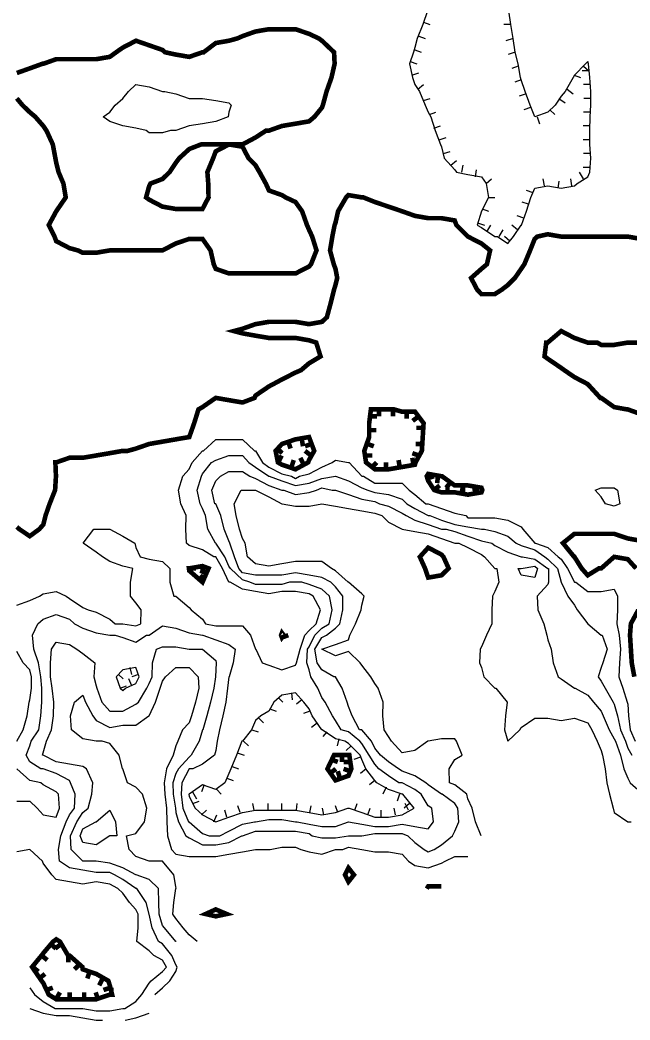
# Model space of a CAD drawing. Extents: x 628896 to 629898, y 4519176 to 4520140.
# Drawn here: x 629413.9 to 629546.3, y 4519176 to 4519393 of the extents above; entities that cross this region are included whole.
import ezdxf

# ---------------------------------------------------------------- set-up
doc = ezdxf.new("R2010")
doc.units = 0

msp = doc.modelspace()

# ---------------------------------------------------------------- linework, layer by layer
at = {"layer": 'GSLAYER', "linetype": 'CONTINUOUS', "flags": 128}
for points in [[(629502.375, 4519395), (629501.3125, 4519392), (629500.125, 4519389), (629499.625, 4519387), (629499.3125, 4519386), (629498.4375, 4519383.5), (629499.0625, 4519380.5), (629499.625, 4519379), (629500.625, 4519377.5), (629501.875, 4519374.5), (629502.5, 4519373), (629503.0625, 4519372), (629504, 4519369), (629505.1875, 4519366), (629505.375, 4519365.5), (629506, 4519363), (629508.25, 4519360.5), (629508.625, 4519360), (629511.125, 4519359.5), (629514.0625, 4519359), (629515.0625, 4519357.5), (629515.5625, 4519354.5), (629514.0625, 4519351.5), (629513.125, 4519348.5), (629514.0625, 4519348), (629516.9375, 4519346), (629517.5625, 4519346), (629519.8125, 4519344.5), (629521, 4519346)], [(629521, 4519346), (629522.6875, 4519348.5), (629522.75, 4519348.5), (629523.875, 4519351.5), (629524.8125, 4519354.5), (629525.625, 4519356.5), (629528.4375, 4519357), (629531.375, 4519356.5), (629534.25, 4519357), (629534.875, 4519357.5), (629537.125, 4519359), (629537.625, 4519360), (629537.8125, 4519363), (629537.625, 4519366), (629537.625, 4519369), (629537.6875, 4519372), (629537.8125, 4519374.5), (629537.8125, 4519377.5), (629537.625, 4519380.5), (629537.3125, 4519383.5), (629537.125, 4519384), (629536.625, 4519383.5), (629534.25, 4519381), (629534, 4519380.5), (629532.25, 4519377.5), (629531.375, 4519376.5), (629530.0625, 4519374.5), (629528.4375, 4519373), (629525.625, 4519372), (629524.625, 4519374.5), (629523.5625, 4519377.5), (629522.6875, 4519380), (629522.5625, 4519380.5), (629522, 4519383.5), (629521.375, 4519386), (629520.9375, 4519389), (629520.4375, 4519392), (629520, 4519395)], [(629501.5, 4519392.5), (629502.875, 4519392)], [(629520.4375, 4519392), (629518.9375, 4519392)], [(629500.4375, 4519389.5), (629501.8125, 4519389)], [(629520.9375, 4519389), (629519.375, 4519388.5)], [(629499.5625, 4519386.5), (629500.9375, 4519386)], [(629521.375, 4519386), (629519.875, 4519385.5)], [(629498.5625, 4519384), (629500, 4519383.5)], [(629498.9375, 4519381), (629500.4375, 4519381.5)], [(629522.0625, 4519383), (629520.625, 4519382.5)], [(629534.1875, 4519381), (629535.5625, 4519380.5)], [(629537.4375, 4519382), (629535.9375, 4519382)], [(629536.25, 4519383), (629537.375, 4519382)], [(629441.25, 4519369), (629439.0625, 4519369.5), (629436.1875, 4519370), (629433.375, 4519371), (629431.9375, 4519372), (629433.375, 4519373), (629434.5625, 4519374.5), (629436.1875, 4519376), (629437.4375, 4519377.5), (629439.0625, 4519379), (629441.9375, 4519378.5), (629444.8125, 4519377.5), (629445.3125, 4519377.5), (629447.6875, 4519377), (629450.625, 4519376), (629453.5, 4519376), (629456.375, 4519375.5), (629459.25, 4519375), (629459.75, 4519374.5), (629459.25, 4519373), (629459.0625, 4519372), (629456.375, 4519371), (629453.5, 4519370.5), (629450.625, 4519370), (629447.6875, 4519369), (629446.5625, 4519369), (629444.8125, 4519368.5), (629441.9375, 4519368.5), (629441.25, 4519369)], [(629500.25, 4519378), (629501.5, 4519379)], [(629522.6875, 4519380), (629521.3125, 4519379.5)], [(629537.6875, 4519379), (629536.25, 4519379)], [(629523.75, 4519377), (629522.25, 4519376.5)], [(629532.6875, 4519378), (629534, 4519377)], [(629501.5, 4519375.5), (629502.9375, 4519376)], [(629530.875, 4519376), (629532.25, 4519375)], [(629537.8125, 4519376), (629536.3125, 4519376)], [(629502.75, 4519372.5), (629504.125, 4519373)], [(629524.6875, 4519374), (629523.25, 4519373.5)], [(629528.9375, 4519373.5), (629530, 4519372.5)], [(629537.6875, 4519373), (629536.25, 4519373)], [(629526.1875, 4519372), (629526.6875, 4519370.5)], [(629503.75, 4519369.5), (629505.1875, 4519370)], [(629537.625, 4519370), (629536.125, 4519370)], [(629504.875, 4519367), (629506.375, 4519367.5)], [(629537.625, 4519367), (629536.125, 4519367)], [(629505.8125, 4519364), (629507.25, 4519364.5)], [(629537.8125, 4519364), (629536.25, 4519364)], [(629507.4375, 4519361.5), (629508.625, 4519362.5)], [(629509.8125, 4519360), (629510.0625, 4519361.5)], [(629512.75, 4519359), (629513, 4519360.5)], [(629536.25, 4519358.5), (629535.375, 4519360)], [(629537.625, 4519361), (629536.125, 4519361)], [(629515.0625, 4519357.5), (629516.25, 4519358.5)], [(629527.75, 4519357), (629527.4375, 4519358.5)], [(629530.6875, 4519356.5), (629530.9375, 4519358)], [(629533.6875, 4519357), (629533.4375, 4519358.5)], [(629525.3125, 4519355.5), (629523.8125, 4519356)], [(629515.5625, 4519354.5), (629517, 4519354.5)], [(629524.25, 4519353), (629522.875, 4519353.5)], [(629514.1875, 4519352), (629515.5625, 4519351.5)], [(629523.25, 4519350), (629521.8125, 4519350.5)], [(629513.1875, 4519349), (629514.6875, 4519348.5)], [(629515.25, 4519347), (629516.125, 4519348.5)], [(629521.875, 4519347.5), (629520.625, 4519348.5)], [(629517.875, 4519346), (629518.75, 4519347.5)], [(629520.25, 4519345), (629519.0625, 4519346)], [(629413.1875, 4519266), (629416, 4519267), (629418.125, 4519268), (629418.9375, 4519268.5), (629421.75, 4519269), (629423.9375, 4519268), (629424.625, 4519267.5), (629427.5, 4519265.5), (629428.6875, 4519265), (629430.4375, 4519264.5), (629433.375, 4519263), (629434.5625, 4519262), (629436.1875, 4519262), (629439.0625, 4519261.5), (629440.125, 4519262), (629440.1875, 4519265), (629439.0625, 4519266.5), (629437.875, 4519268), (629437.875, 4519271), (629438.375, 4519274), (629436.1875, 4519274.5), (629433.375, 4519275.5), (629431.8125, 4519276.5), (629430.4375, 4519277.5), (629427.625, 4519279.5), (629429.9375, 4519282.5), (629430.4375, 4519282.5), (629432.1875, 4519282.5), (629433.375, 4519282.5), (629436.1875, 4519281), (629438.8125, 4519279.5), (629439.0625, 4519278.5), (629440, 4519276.5), (629441.9375, 4519276), (629444.8125, 4519275.5), (629446.375, 4519274), (629446.4375, 4519271), (629447.3125, 4519268), (629447.6875, 4519268), (629450.625, 4519265.5), (629451.0625, 4519265), (629453.5, 4519263), (629454.1875, 4519262), (629456.375, 4519261.5), (629459.25, 4519261.5), (629462.1875, 4519261.5), (629463.9375, 4519259.5), (629465, 4519256.5), (629465.0625, 4519256.5), (629466.4375, 4519253.5), (629467.9375, 4519253), (629470.75, 4519252), (629473.6875, 4519253), (629473.9375, 4519253.5), (629474.6875, 4519256.5), (629475.75, 4519259.5), (629476.625, 4519260.5), (629478.1875, 4519262), (629479.125, 4519265), (629477.5625, 4519268), (629476.625, 4519268.5), (629473.6875, 4519269), (629470.75, 4519269), (629467.9375, 4519268.5), (629465, 4519269), (629462.1875, 4519269.5), (629459.5, 4519271), (629459.25, 4519271), (629457.875, 4519274), (629456.375, 4519276.5), (629455.9375, 4519276.5), (629453.5, 4519278), (629450.625, 4519279), (629450.0625, 4519279.5), (629449.875, 4519282.5), (629449.9375, 4519285.5), (629448.8125, 4519288), (629448.3125, 4519291), (629449.25, 4519294), (629450.625, 4519295.5), (629451.25, 4519297), (629453.5, 4519299.5), (629453.75, 4519299.5), (629456.375, 4519302), (629459.25, 4519302), (629462.1875, 4519302), (629464.8125, 4519299.5), (629465, 4519299.5), (629466.5625, 4519297), (629467.9375, 4519296), (629470.75, 4519294.5), (629472.8125, 4519294), (629473.6875, 4519293.5), (629474.5625, 4519294), (629476.625, 4519294.5), (629479.4375, 4519296), (629481.6875, 4519297), (629482.375, 4519297.5), (629485.1875, 4519297), (629485.3125, 4519297), (629488.125, 4519294), (629488.4375, 4519294), (629490.9375, 4519292.5), (629493.875, 4519292.5), (629496.8125, 4519292.5), (629498.375, 4519291), (629499.625, 4519290), (629502, 4519288), (629502.5, 4519288), (629505.375, 4519287), (629508.25, 4519286), (629510.6875, 4519285.5), (629511.125, 4519285), (629514.0625, 4519285), (629516.9375, 4519285), (629519.8125, 4519284.5), (629522.6875, 4519283), (629523.0625, 4519282.5), (629525.625, 4519279.5), (629525.8125, 4519279.5), (629528.4375, 4519278.5), (629530.6875, 4519276.5), (629531.375, 4519276), (629532.75, 4519274), (629534.25, 4519271), (629534.5625, 4519271), (629537.125, 4519269), (629540.0625, 4519269), (629542.875, 4519269.5), (629543.5625, 4519268), (629543.5625, 4519265), (629543.4375, 4519262), (629543.9375, 4519259.5), (629544.25, 4519256.5), (629544.0625, 4519253.5), (629543.875, 4519250.5), (629544.75, 4519248), (629545.6875, 4519245), (629545.8125, 4519244.5), (629546, 4519242), (629546.3125, 4519239), (629547.4375, 4519236.5)], [(629443.125, 4519181.5), (629444.8125, 4519183), (629446.4375, 4519184.5), (629447.6875, 4519186.5), (629448, 4519187.5), (629447.6875, 4519188), (629446.875, 4519190), (629444.8125, 4519192.5), (629443.9375, 4519193), (629442.5625, 4519196), (629441.9375, 4519199), (629441.25, 4519201.5), (629439.25, 4519204.5), (629439.0625, 4519204.5), (629436.1875, 4519206.5), (629434.375, 4519207.5), (629433.375, 4519208), (629430.4375, 4519208), (629427.5, 4519208.5), (629424.625, 4519209), (629422.4375, 4519210.5), (629422.25, 4519213), (629422.75, 4519216), (629423.9375, 4519219), (629424.625, 4519220.5), (629425.6875, 4519222), (629425.875, 4519225), (629424.8125, 4519227.5), (629424.625, 4519228), (629421.75, 4519229.5), (629418.9375, 4519230.5), (629418.375, 4519230.5), (629416, 4519232), (629415.1875, 4519233.5), (629416, 4519235.5), (629416.3125, 4519236.5), (629417.9375, 4519239), (629418.4375, 4519242), (629418.625, 4519245), (629418.625, 4519248), (629418.4375, 4519250.5), (629417.875, 4519253.5), (629416.875, 4519256.5), (629416.5625, 4519259.5), (629417.75, 4519262), (629418.9375, 4519263), (629421.75, 4519264), (629424.625, 4519263), (629425.6875, 4519262), (629427.5, 4519261), (629430.4375, 4519260), (629433.375, 4519259.5), (629434.5625, 4519259.5), (629436.1875, 4519259), (629439.0625, 4519258), (629441.3125, 4519259.5), (629441.9375, 4519259.5), (629444.8125, 4519261.5), (629447.6875, 4519261), (629450.625, 4519260), (629453.5, 4519259.5), (629453.5625, 4519259.5), (629456.375, 4519258.5), (629459.25, 4519257.5), (629460.625, 4519256.5), (629460.1875, 4519253.5), (629459.3125, 4519250.5), (629459.25, 4519250.5), (629458.9375, 4519248), (629458.5625, 4519245), (629457.9375, 4519242), (629457.1875, 4519239), (629456.6875, 4519236.5), (629456.375, 4519234.5), (629456.125, 4519233.5), (629453.5, 4519231.5), (629451.4375, 4519230.5), (629450.625, 4519230.5), (629449, 4519227.5), (629448.875, 4519225), (629449.25, 4519222), (629450.4375, 4519219), (629450.625, 4519219), (629453.5, 4519216.5), (629454.9375, 4519216), (629456.375, 4519216), (629457.25, 4519216), (629459.25, 4519217), (629462.1875, 4519218.5), (629464.8125, 4519219), (629465, 4519219), (629467.9375, 4519219.5), (629470.75, 4519219.5), (629473.6875, 4519219), (629474.0625, 4519219), (629476.625, 4519218.5), (629479.4375, 4519218), (629482.375, 4519218), (629485.1875, 4519219), (629488.125, 4519218.5), (629490.9375, 4519218), (629493.875, 4519218), (629496.8125, 4519218.5), (629499.625, 4519218), (629502.5, 4519217.5), (629503.625, 4519219), (629503.3125, 4519222), (629502.5, 4519222.5), (629500.9375, 4519225), (629499.625, 4519226), (629496.8125, 4519227.5), (629496.125, 4519227.5), (629493.875, 4519229), (629491.8125, 4519230.5), (629490.9375, 4519231.5), (629489.6875, 4519233.5), (629488.125, 4519236), (629487.625, 4519236.5), (629485.1875, 4519238.5), (629483.625, 4519239), (629482.375, 4519241), (629481.75, 4519242), (629480.125, 4519245), (629479.4375, 4519246), (629478.5625, 4519248), (629477, 4519250.5), (629476.625, 4519252), (629476.1875, 4519253.5), (629476.3125, 4519256.5), (629476.625, 4519257), (629477.875, 4519259.5), (629479.4375, 4519261), (629481, 4519262), (629481.6875, 4519265), (629481.0625, 4519268), (629479.4375, 4519269.5), (629476.625, 4519270.5), (629475.0625, 4519271), (629473.6875, 4519271), (629472.375, 4519271), (629470.75, 4519270.5), (629467.9375, 4519270.5), (629465, 4519270.5), (629463.8125, 4519271), (629462.1875, 4519271.5), (629459.5625, 4519274), (629459.25, 4519274.5), (629458.375, 4519276.5), (629456.375, 4519279.5), (629456.3125, 4519279.5), (629454.625, 4519282.5), (629454.125, 4519285.5), (629453.5, 4519287), (629453, 4519288), (629452.3125, 4519291), (629453.25, 4519294), (629453.5, 4519294.5), (629455.4375, 4519297), (629456.375, 4519297.5), (629459.25, 4519298.5), (629462.1875, 4519298.5), (629463.5625, 4519297), (629465, 4519296), (629467.9375, 4519294), (629468, 4519294), (629470.75, 4519293), (629473.6875, 4519292), (629476.625, 4519292.5), (629479.4375, 4519293.5), (629482.375, 4519294), (629485.1875, 4519293), (629488.125, 4519291.5), (629489.375, 4519291), (629490.9375, 4519290.5), (629493.875, 4519290), (629496.8125, 4519289), (629497.875, 4519288), (629499.625, 4519287), (629502.5, 4519285.5), (629502.875, 4519285.5), (629505.375, 4519284.5), (629508.25, 4519283.5), (629511.125, 4519283), (629514.0625, 4519282.5), (629514.6875, 4519282.5), (629516.9375, 4519282), (629519.8125, 4519281), (629521.625, 4519279.5), (629522.6875, 4519279), (629525.625, 4519278), (629527.8125, 4519276.5), (629528.4375, 4519276), (629530.5625, 4519274), (629531.375, 4519271), (629531.375, 4519271), (629532.8125, 4519268), (629534.25, 4519266), (629534.875, 4519265), (629537.125, 4519262), (629537.125, 4519262), (629540.0625, 4519259.5), (629540.25, 4519259.5), (629541.375, 4519256.5), (629540.4375, 4519253.5), (629540.0625, 4519252.5), (629539.375, 4519250.5), (629540.0625, 4519249.5), (629540.9375, 4519248), (629542.6875, 4519245), (629542.875, 4519244.5), (629543.5625, 4519242), (629544.25, 4519239), (629545.3125, 4519236.5), (629545.8125, 4519235), (629546.6875, 4519233.5)], [(629447.75, 4519193), (629447.6875, 4519193), (629445.25, 4519196), (629444.8125, 4519196.5), (629444.125, 4519199), (629444, 4519201.5), (629443.9375, 4519204.5), (629441.9375, 4519206.5), (629439.125, 4519207.5), (629439.0625, 4519207.5), (629436.1875, 4519209), (629433.375, 4519210), (629430.4375, 4519210.5), (629430.25, 4519210.5), (629427.5, 4519210.5), (629425, 4519213), (629424.8125, 4519216), (629426.25, 4519219), (629427.5, 4519221), (629428.6875, 4519222), (629429.5, 4519225), (629429.6875, 4519227.5), (629428.3125, 4519230.5), (629427.5, 4519231), (629424.625, 4519231.5), (629421.75, 4519232), (629418.9375, 4519233.5), (629418.75, 4519233.5), (629418.9375, 4519234), (629419.625, 4519236.5), (629420.75, 4519239), (629421.1875, 4519242), (629421.25, 4519245), (629420.875, 4519248), (629420.5, 4519250.5), (629420.5, 4519253.5), (629420.6875, 4519256.5), (629421.75, 4519258), (629424.625, 4519257.5), (629426.25, 4519256.5), (629427.5, 4519255.5), (629430.125, 4519253.5), (629429.875, 4519250.5), (629430.4375, 4519248.5), (629430.5625, 4519248), (629431.625, 4519245), (629433.375, 4519243), (629436.1875, 4519243), (629439.0625, 4519244.5), (629439.625, 4519245), (629441.4375, 4519248), (629441.9375, 4519249), (629442.5625, 4519250.5), (629442.625, 4519253.5), (629443.5, 4519256.5), (629444.8125, 4519257), (629447.6875, 4519257), (629450.625, 4519256.5), (629452.625, 4519256.5), (629453.5, 4519256.5), (629456.375, 4519254), (629456.4375, 4519253.5), (629456.375, 4519252), (629456.3125, 4519250.5), (629455.9375, 4519248), (629455.25, 4519245), (629454.4375, 4519242), (629453.5625, 4519239), (629453.5, 4519239), (629452.8125, 4519236.5), (629451.0625, 4519233.5), (629450.625, 4519233), (629448.3125, 4519230.5), (629447.6875, 4519229.5), (629447.0625, 4519227.5), (629447.125, 4519225), (629447.625, 4519222), (629447.6875, 4519221), (629448.3125, 4519219), (629449.875, 4519216), (629450.625, 4519215.5), (629453.5, 4519214), (629456.375, 4519214), (629459.25, 4519214.5), (629462.0625, 4519216), (629462.1875, 4519216), (629465, 4519217), (629467.9375, 4519217), (629470.75, 4519217), (629473.6875, 4519217), (629476.625, 4519216.5), (629477.3125, 4519216), (629479.4375, 4519215.5), (629482.375, 4519215.5), (629485.1875, 4519216), (629487.75, 4519216), (629488.125, 4519216), (629490.9375, 4519216.5), (629493.875, 4519216.5), (629496.8125, 4519216.5), (629498.0625, 4519216), (629499.625, 4519214.5), (629501.625, 4519213), (629502.5, 4519212.5), (629503.8125, 4519213), (629505.375, 4519214), (629507.75, 4519216), (629508.25, 4519217), (629509.125, 4519219), (629508.9375, 4519222), (629508.25, 4519223), (629505.5, 4519225), (629505.375, 4519225), (629502.5, 4519227), (629502, 4519227.5), (629499.625, 4519229), (629496.8125, 4519230), (629496.0625, 4519230.5), (629493.875, 4519232), (629492.125, 4519233.5), (629490.9375, 4519235), (629490.1875, 4519236.5), (629488.125, 4519239), (629487.5625, 4519239), (629486, 4519242), (629485.1875, 4519244), (629484.9375, 4519245), (629483.8125, 4519248), (629482.375, 4519250.5), (629482, 4519250.5), (629479.4375, 4519252), (629478.375, 4519253.5), (629477.875, 4519256.5), (629479.4375, 4519259), (629480.4375, 4519259.5), (629482.375, 4519261), (629483.3125, 4519262), (629484, 4519265), (629483.9375, 4519268), (629482.375, 4519270), (629481.375, 4519271), (629479.4375, 4519272), (629476.625, 4519272.5), (629473.6875, 4519273), (629470.75, 4519272.5), (629467.9375, 4519272.5), (629465, 4519272.5), (629462.1875, 4519273), (629461.375, 4519274), (629460.4375, 4519276.5), (629459.4375, 4519279.5), (629459.25, 4519280), (629458.1875, 4519282.5), (629457.5, 4519285.5), (629456.375, 4519288), (629456.1875, 4519288), (629455.5625, 4519291), (629456.375, 4519293), (629457.375, 4519294), (629459.25, 4519295), (629462.1875, 4519295), (629463.8125, 4519294), (629465, 4519293.5), (629467.9375, 4519292), (629470.75, 4519291), (629471.125, 4519291), (629473.6875, 4519290), (629476.625, 4519290.5), (629478.25, 4519291), (629479.4375, 4519291.5), (629481.6875, 4519291), (629482.375, 4519291), (629485.1875, 4519290), (629488.125, 4519289), (629490.9375, 4519288.5), (629491.9375, 4519288), (629493.875, 4519287.5), (629496.8125, 4519286), (629497.6875, 4519285.5), (629499.625, 4519284.5), (629502.5, 4519283.5), (629505.375, 4519282.5), (629506.375, 4519282.5), (629508.25, 4519282), (629511.125, 4519281), (629514.0625, 4519280), (629516.3125, 4519279.5), (629516.9375, 4519279), (629519.8125, 4519277.5), (629522.6875, 4519276.5), (629522.9375, 4519276.5), (629525.625, 4519276), (629528.4375, 4519274), (629528.625, 4519274), (629528.625, 4519271), (629528.4375, 4519270.5), (629526.1875, 4519268), (629526.3125, 4519265), (629527.625, 4519262), (629528.25, 4519259.5), (629528.4375, 4519258.5), (629529.1875, 4519256.5), (629529.625, 4519253.5), (629530.6875, 4519250.5), (629531.375, 4519250), (629534.25, 4519248), (629534.375, 4519248), (629537.125, 4519246.5), (629538.375, 4519245), (629540.0625, 4519243), (629540.5, 4519242), (629541.8125, 4519239), (629542.875, 4519237), (629543.1875, 4519236.5), (629544.25, 4519233.5), (629545, 4519230.5), (629545.8125, 4519228.5), (629546.3125, 4519227.5), (629548.625, 4519225.5)], [(629514, 4519216), (629512.75, 4519219), (629512.0625, 4519222), (629511.125, 4519224), (629510.875, 4519225), (629508.25, 4519227), (629507.125, 4519227.5), (629507.0625, 4519230.5), (629508.25, 4519232.5), (629509.875, 4519233.5), (629508.625, 4519236.5), (629508.25, 4519237), (629505.375, 4519237), (629502.5, 4519236.5), (629502.4375, 4519236.5), (629499.625, 4519234.5), (629496.8125, 4519234), (629494.5625, 4519236.5), (629493.875, 4519237.5), (629492.9375, 4519239), (629492.625, 4519242), (629492.6875, 4519245), (629491.625, 4519248), (629490.9375, 4519249), (629490.0625, 4519250.5), (629488.125, 4519253), (629487.75, 4519253.5), (629485.1875, 4519256), (629482.375, 4519255), (629479.4375, 4519256.5), (629482.375, 4519257.5), (629485.1875, 4519258.5), (629485.5, 4519259.5), (629486.75, 4519262), (629487.9375, 4519265), (629488.125, 4519266), (629488.625, 4519268), (629488.125, 4519268.5), (629485.1875, 4519271), (629485.125, 4519271), (629482.375, 4519273.5), (629481.5, 4519274), (629479.4375, 4519275.5), (629476.625, 4519275.5), (629473.6875, 4519275.5), (629470.75, 4519275), (629467.9375, 4519274.5), (629465, 4519275), (629463.25, 4519276.5), (629462.75, 4519279.5), (629462.1875, 4519280.5), (629461.5, 4519282.5), (629460.8125, 4519285.5), (629460.375, 4519288), (629461.875, 4519291), (629462.1875, 4519291), (629463.0625, 4519291), (629465, 4519291), (629467.9375, 4519289.5), (629470.75, 4519288), (629470.8125, 4519288), (629473.6875, 4519287.5), (629476.625, 4519287.5), (629479.4375, 4519288), (629482.375, 4519287.5), (629485.1875, 4519287), (629488.125, 4519286.5), (629490.9375, 4519286), (629492.4375, 4519285.5), (629493.875, 4519284), (629496.8125, 4519282.5), (629496.875, 4519282.5), (629499.625, 4519282), (629502.5, 4519281.5), (629505.375, 4519280.5), (629508.25, 4519279.5), (629509.125, 4519279.5), (629511.125, 4519278.5), (629514.0625, 4519277), (629514.6875, 4519276.5), (629516.9375, 4519274), (629517.375, 4519274), (629517.8125, 4519271), (629516.9375, 4519269), (629516.4375, 4519268), (629516.3125, 4519265), (629516.3125, 4519262), (629515.125, 4519259.5), (629514.0625, 4519257), (629513.8125, 4519256.5), (629513.625, 4519253.5), (629514.0625, 4519252.5), (629514.5625, 4519250.5), (629516.9375, 4519248), (629517.1875, 4519248), (629519.625, 4519245), (629519.25, 4519242), (629519.0625, 4519239), (629519.8125, 4519236.5), (629522.375, 4519239), (629522.6875, 4519239.5), (629525.625, 4519241.5), (629528.4375, 4519241.5), (629531.375, 4519241), (629534.25, 4519241.5), (629537.125, 4519240.5), (629538, 4519239), (629539.1875, 4519236.5), (629540.0625, 4519234.5), (629540.3125, 4519233.5), (629540.9375, 4519230.5), (629541.3125, 4519227.5), (629541.875, 4519225), (629542.6875, 4519222), (629542.875, 4519221), (629545.8125, 4519219), (629546.5625, 4519219)], [(629541, 4519288), (629540.0625, 4519289.5), (629538.75, 4519291), (629540.0625, 4519291.5), (629542.875, 4519291.5), (629543.5625, 4519291), (629544.125, 4519288), (629542.875, 4519287.5), (629541, 4519288)], [(629522.0625, 4519274), (629522.6875, 4519274), (629525.625, 4519274.5), (629526.25, 4519274), (629525.625, 4519272), (629522.6875, 4519272.5), (629522.0625, 4519274)], [(629413.1875, 4519236.5), (629414.5625, 4519239), (629415.4375, 4519242), (629415.875, 4519245), (629416, 4519245.5), (629416.375, 4519248), (629416.375, 4519250.5), (629416, 4519252), (629414.5625, 4519253.5), (629413.1875, 4519256)], [(629452.375, 4519193), (629450.625, 4519194.5), (629449.3125, 4519196), (629447.6875, 4519198), (629447.0625, 4519199), (629447.25, 4519201.5), (629447.6875, 4519204.5), (629447.75, 4519204.5), (629447.6875, 4519205), (629447.25, 4519207.5), (629444.8125, 4519210.5), (629444, 4519210.5), (629441.9375, 4519210.5), (629439.0625, 4519211.5), (629437.5625, 4519213), (629437, 4519216), (629439.0625, 4519216.5), (629440.875, 4519219), (629441.4375, 4519222), (629440.5, 4519225), (629439.0625, 4519226.5), (629437.1875, 4519227.5), (629436.1875, 4519230.5), (629436.125, 4519230.5), (629435.4375, 4519233.5), (629433.375, 4519236), (629431.75, 4519236.5), (629430.4375, 4519236.5), (629427.5, 4519237), (629425.0625, 4519239), (629424.875, 4519242), (629425.6875, 4519245), (629427.5, 4519246.5), (629428.125, 4519245), (629429.6875, 4519242), (629430.4375, 4519241), (629433.375, 4519239.5), (629436.1875, 4519240), (629439.0625, 4519240), (629441.875, 4519242), (629441.9375, 4519242), (629443.3125, 4519245), (629444.3125, 4519248), (629444.8125, 4519249.5), (629445.5, 4519250.5), (629447.6875, 4519252.5), (629450.625, 4519252.5), (629452.5625, 4519250.5), (629452.6875, 4519248), (629452, 4519245), (629451.125, 4519242), (629450.625, 4519240.5), (629449.1875, 4519239), (629448.125, 4519236.5), (629447.6875, 4519235.5), (629447.125, 4519233.5), (629445.6875, 4519230.5), (629445.1875, 4519227.5), (629445.3125, 4519225), (629445.6875, 4519222), (629445.75, 4519219), (629445.9375, 4519216), (629446.75, 4519213), (629447.6875, 4519212), (629450.625, 4519211.5), (629453.5, 4519211.5), (629456.375, 4519211.5), (629459.25, 4519212), (629462.1875, 4519212.5), (629465, 4519213), (629467.9375, 4519213), (629468.1875, 4519213), (629470.75, 4519213.5), (629473.6875, 4519213.5), (629474.875, 4519213), (629476.625, 4519212.5), (629479.4375, 4519212), (629482.375, 4519213), (629484, 4519213), (629485.1875, 4519213.5), (629488.125, 4519213), (629488.125, 4519213), (629490.9375, 4519212.5), (629493.875, 4519212.5), (629496.8125, 4519212), (629498.1875, 4519210.5), (629499.625, 4519209.5), (629502.5, 4519209), (629505.375, 4519210), (629506.1875, 4519210.5), (629508.25, 4519211.5), (629511.125, 4519211.5)], [(629436.8125, 4519248), (629439.0625, 4519249), (629439.75, 4519250.5), (629439.0625, 4519252.5), (629436.1875, 4519252), (629434.75, 4519250.5), (629435.625, 4519248), (629436.1875, 4519247.5), (629436.8125, 4519248)], [(629435.25, 4519251), (629436.3125, 4519250)], [(629437.75, 4519252.5), (629438.0625, 4519251)], [(629439.625, 4519251), (629438.1875, 4519250.5)], [(629438.125, 4519248.5), (629437.5, 4519250)], [(629435.625, 4519248), (629437, 4519248.5)], [(629485.0625, 4519222), (629485.1875, 4519222), (629485.3125, 4519222), (629488.125, 4519221), (629490.9375, 4519220), (629493.875, 4519220), (629496.8125, 4519220.5), (629499.4375, 4519222), (629497, 4519225), (629496.8125, 4519225), (629493.875, 4519226), (629491.375, 4519227.5), (629490.9375, 4519228), (629488.9375, 4519230.5), (629488.125, 4519232.5), (629487.75, 4519233.5), (629485.1875, 4519236), (629484.4375, 4519236.5), (629482.375, 4519237), (629479.5, 4519239), (629479.4375, 4519239), (629477.3125, 4519242), (629476.625, 4519243.5), (629475.5, 4519245), (629473.6875, 4519247), (629470.75, 4519246.5), (629469, 4519245), (629467.9375, 4519243), (629466.1875, 4519242), (629465, 4519241), (629464.125, 4519239), (629462.1875, 4519236.5), (629462.0625, 4519236.5), (629460.875, 4519233.5), (629459.625, 4519230.5), (629459.25, 4519229.5), (629458.375, 4519227.5), (629456.375, 4519226), (629453.5, 4519227), (629450.625, 4519225), (629450.5625, 4519225), (629450.625, 4519224.5), (629451.9375, 4519222), (629453.5, 4519220.5), (629456.375, 4519219), (629459.25, 4519220), (629462.1875, 4519221), (629465, 4519221.5), (629467.9375, 4519221.5), (629470.75, 4519221.5), (629473.6875, 4519221.5), (629476.625, 4519221), (629479.4375, 4519220.5), (629482.375, 4519221), (629485.0625, 4519222)], [(629472.8125, 4519247), (629473, 4519245.5)], [(629469.9375, 4519246), (629470.9375, 4519245)], [(629475.0625, 4519245.5), (629473.9375, 4519244.5)], [(629468.125, 4519243.5), (629469.5, 4519243)], [(629476.8125, 4519243), (629475.4375, 4519242.5)], [(629465.75, 4519241.5), (629466.75, 4519240.5)], [(629478.4375, 4519240.5), (629477.1875, 4519239.5)], [(629464.1875, 4519239), (629465.5625, 4519238.5)], [(629480.5, 4519238.5), (629479.625, 4519237.5)], [(629462.375, 4519236.5), (629463.5, 4519235.5)], [(629483.125, 4519237), (629482.75, 4519235.5)], [(629485.75, 4519235.5), (629484.6875, 4519234.5)], [(629461.0625, 4519234), (629462.5625, 4519233.5)], [(629487.8125, 4519233), (629486.375, 4519232.5)], [(629413.1875, 4519223.5), (629416, 4519223.5), (629417.625, 4519222), (629418.9375, 4519220.5), (629421.75, 4519220), (629422.4375, 4519222), (629422.25, 4519225), (629421.75, 4519225.5), (629418.9375, 4519227), (629418.375, 4519227.5), (629416, 4519228), (629413.1875, 4519230.5)], [(629459.9375, 4519231), (629461.3125, 4519230.5)], [(629489, 4519230.5), (629487.8125, 4519229.5)], [(629453.875, 4519227), (629453.3125, 4519225.5)], [(629458.75, 4519228.5), (629460.125, 4519228)], [(629490.9375, 4519228), (629489.75, 4519227)], [(629451.3125, 4519225.5), (629452.1875, 4519224)], [(629456.625, 4519226), (629457.5625, 4519225)], [(629493.375, 4519226.5), (629492.625, 4519225)], [(629496.25, 4519225), (629495.75, 4519223.5)], [(629451.4375, 4519223), (629452.8125, 4519223.5)], [(629461.6875, 4519221), (629461.1875, 4519222.5)], [(629464.6875, 4519221.5), (629464.4375, 4519223)], [(629467.75, 4519221.5), (629467.75, 4519223)], [(629470.75, 4519221.5), (629470.75, 4519223)], [(629473.875, 4519221.5), (629474.0625, 4519223)], [(629476.8125, 4519221), (629477.0625, 4519222.5)], [(629482.875, 4519221), (629482.375, 4519222.5)], [(629486.5625, 4519221.5), (629487.0625, 4519223)], [(629498.4375, 4519223), (629497.3125, 4519222)], [(629498.1875, 4519221.5), (629497.5, 4519223)], [(629426.9375, 4519216), (629427.5, 4519217.5), (629430.375, 4519219), (629430.4375, 4519219), (629433.375, 4519221.5), (629434.625, 4519219), (629434.9375, 4519216), (629433.375, 4519216), (629430.4375, 4519214), (629427.5, 4519214.5), (629426.9375, 4519216)], [(629453.3125, 4519220.5), (629454.375, 4519221.5)], [(629455.9375, 4519219), (629456.625, 4519220.5)], [(629458.8125, 4519220), (629458.375, 4519221.5)], [(629479.8125, 4519220.5), (629479.5625, 4519222)], [(629489.375, 4519220.5), (629489.875, 4519222)], [(629492.3125, 4519220), (629492.3125, 4519221.5)], [(629495.375, 4519220.5), (629495.125, 4519222)], [(629436.625, 4519178.5), (629439.0625, 4519180), (629440.3125, 4519181.5), (629441.9375, 4519184), (629442.375, 4519184.5), (629444.8125, 4519186.5), (629445.6875, 4519187.5), (629444.8125, 4519189), (629442.9375, 4519190), (629441.9375, 4519191), (629439.25, 4519193), (629439.5, 4519196), (629439.5, 4519199), (629439.0625, 4519200), (629437.6875, 4519201.5), (629436.1875, 4519203.5), (629435.125, 4519204.5), (629433.375, 4519205.5), (629430.4375, 4519206), (629427.5, 4519205.5), (629424.625, 4519206), (629421.75, 4519206.5), (629420.8125, 4519207.5), (629418.9375, 4519210), (629418.75, 4519210.5), (629416, 4519213), (629413.1875, 4519212.5)], [(629416, 4519183), (629417.0625, 4519181.5), (629418.9375, 4519180), (629421.5, 4519178.5), (629421.75, 4519178.5), (629424.625, 4519178.5), (629427.5, 4519178.5), (629430.4375, 4519178), (629433.375, 4519178), (629436.1875, 4519178.5), (629436.625, 4519178.5)], [(629416, 4519178.5), (629418.9375, 4519177.5), (629421.75, 4519177), (629424.625, 4519177), (629427.5, 4519176.5), (629430.4375, 4519176), (629431.8125, 4519176)], [(629436.6875, 4519176), (629439.0625, 4519176.5), (629441.9375, 4519177.5)]]:
    msp.add_lwpolyline(points, dxfattribs=at)
at = {"layer": 'GSLAYER', "linetype": 'CONTINUOUS', "const_width": 1, "flags": 128}
for points in [[(629413.1875, 4519381.5), (629416, 4519382.5), (629418.75, 4519383.5), (629418.9375, 4519383.5), (629421.75, 4519384.5), (629424.625, 4519384.5), (629427.5, 4519384.5), (629430.4375, 4519384.5), (629433.375, 4519385), (629434.75, 4519386), (629436.1875, 4519387), (629439.0625, 4519388.5), (629441.9375, 4519387.5), (629444.8125, 4519386.5), (629445.375, 4519386), (629447.6875, 4519385.5), (629450.625, 4519385), (629453.5, 4519386), (629453.75, 4519386), (629456.375, 4519388), (629459.25, 4519388.5), (629461.0625, 4519389), (629462.1875, 4519389.5), (629465, 4519390.5), (629467.9375, 4519391), (629470.75, 4519391), (629473.6875, 4519391), (629476.625, 4519390), (629478.75, 4519389), (629479.4375, 4519388.5), (629482.0625, 4519386), (629482.1875, 4519383.5), (629481.5, 4519380.5), (629480.4375, 4519377.5), (629479.625, 4519374.5), (629479.4375, 4519374), (629477.8125, 4519372), (629476.625, 4519371), (629473.6875, 4519370.5), (629470.75, 4519370), (629467.9375, 4519369), (629467.3125, 4519369), (629465, 4519367.5), (629462.1875, 4519366), (629459.25, 4519366), (629456.375, 4519366), (629453.5, 4519366), (629453.1875, 4519366), (629450.625, 4519365), (629448.4375, 4519363), (629447.6875, 4519362), (629446.375, 4519360), (629444.8125, 4519358.5), (629442.1875, 4519357.5), (629441.9375, 4519357), (629441.25, 4519354.5), (629441.9375, 4519354), (629444.8125, 4519352.5), (629447.6875, 4519352), (629450.625, 4519352), (629453.5, 4519352), (629454.8125, 4519354.5), (629454.75, 4519357.5), (629454.5625, 4519360), (629455.8125, 4519363), (629456.375, 4519364.5), (629459.25, 4519366), (629462.1875, 4519365.5), (629463.5, 4519363), (629465, 4519361.5), (629465.875, 4519360), (629467.25, 4519357.5), (629467.9375, 4519356), (629470.75, 4519355), (629471.5625, 4519354.5), (629473.6875, 4519353.5), (629475.125, 4519351.5), (629476.1875, 4519348.5), (629476.625, 4519347.5), (629477.3125, 4519346), (629478.25, 4519343), (629477.0625, 4519340), (629476.625, 4519339.5), (629473.6875, 4519338), (629470.75, 4519338), (629467.9375, 4519338), (629465, 4519338), (629462.1875, 4519338), (629459.25, 4519338), (629456.375, 4519339), (629455.9375, 4519340), (629455.25, 4519343), (629453.5, 4519345.5), (629450.625, 4519345.5), (629447.6875, 4519344.5), (629444.8125, 4519343), (629441.9375, 4519343), (629439.0625, 4519343), (629436.1875, 4519343), (629434.0625, 4519343), (629433.375, 4519343), (629430.4375, 4519342.5), (629427.5, 4519342.5), (629426.4375, 4519343), (629424.625, 4519343.5), (629421.75, 4519345), (629421.375, 4519346), (629420.125, 4519348.5), (629421.75, 4519351.5), (629423.8125, 4519354.5), (629423.3125, 4519357.5), (629422.25, 4519360), (629421.75, 4519362), (629421.5625, 4519363), (629421, 4519366), (629419.625, 4519369), (629418.9375, 4519370), (629417.1875, 4519372), (629416, 4519373), (629414.4375, 4519374.5), (629413.1875, 4519376)], [(629413.1875, 4519283), (629413.75, 4519282.5), (629416, 4519281), (629418.0625, 4519282.5), (629418.9375, 4519283.5), (629419.4375, 4519285.5), (629420.3125, 4519288), (629421.5, 4519291), (629421.6875, 4519294), (629421.5625, 4519297), (629421.75, 4519297), (629424.625, 4519298), (629427.5, 4519298), (629430.4375, 4519298.5), (629433.375, 4519299), (629436.1875, 4519299.5), (629437.25, 4519299.5), (629439.0625, 4519300), (629441.9375, 4519301), (629444.8125, 4519301.5), (629447.6875, 4519302), (629450.625, 4519302.5), (629451.6875, 4519305.5), (629452.625, 4519308.5), (629453.5, 4519309), (629456.375, 4519311), (629459.25, 4519310.5), (629462.1875, 4519310), (629464.8125, 4519311), (629465, 4519311.5), (629467.9375, 4519313.5), (629468.875, 4519314), (629470.75, 4519315), (629473.6875, 4519316.5), (629474.875, 4519317), (629476.625, 4519318.5), (629479.125, 4519320), (629478.1875, 4519323), (629476.625, 4519323.5), (629473.6875, 4519324), (629470.75, 4519324), (629467.9375, 4519324), (629465, 4519324.5), (629462.1875, 4519325), (629460.3125, 4519325.5), (629462.1875, 4519326), (629465, 4519327), (629467.9375, 4519327.5), (629470.75, 4519327.5), (629473.6875, 4519327.5), (629476.625, 4519327), (629479.4375, 4519327.5), (629480.5, 4519328.5), (629481.3125, 4519331.5), (629482.0625, 4519334.5), (629482.375, 4519335.5), (629482.75, 4519337), (629482.375, 4519339), (629482, 4519340), (629481.1875, 4519343), (629481.6875, 4519346), (629482.1875, 4519348.5), (629482.375, 4519349), (629482.9375, 4519351.5), (629484.6875, 4519354.5), (629485.1875, 4519355), (629488.125, 4519354.5), (629488.4375, 4519354.5), (629490.9375, 4519353.5), (629493.875, 4519352.5), (629496.8125, 4519351.5), (629496.8125, 4519351.5), (629499.625, 4519350.5), (629502.5, 4519350), (629505.375, 4519350), (629508.25, 4519349.5), (629508.625, 4519348.5), (629511.125, 4519346), (629514.0625, 4519344.5), (629515.9375, 4519343), (629515.25, 4519340), (629514.0625, 4519339), (629511.8125, 4519337), (629513.125, 4519334.5), (629514.0625, 4519333.5), (629516.9375, 4519333.5), (629518.5, 4519334.5), (629519.8125, 4519335.5), (629521.3125, 4519337), (629522.6875, 4519339), (629523.375, 4519340), (629524.625, 4519343), (629525.625, 4519345.5), (629526.1875, 4519346), (629528.4375, 4519346.5), (629531.375, 4519346), (629534.25, 4519346), (629537.125, 4519346), (629540.0625, 4519346), (629542.875, 4519346), (629544.8125, 4519346), (629545.8125, 4519346), (629548.625, 4519345.5)], [(629548.625, 4519323), (629545.8125, 4519323), (629545.8125, 4519323), (629542.875, 4519322.5), (629540.0625, 4519322.5), (629539.1875, 4519323), (629537.125, 4519323), (629534.25, 4519324), (629531.375, 4519325.5), (629528.4375, 4519323), (629528.125, 4519323), (629527.75, 4519320), (629528.4375, 4519319.5), (629531.375, 4519317.5), (629532.0625, 4519317), (629534.25, 4519315.5), (629537.125, 4519314), (629537.125, 4519314), (629539.875, 4519311), (629540.0625, 4519311), (629542.875, 4519309), (629545.625, 4519308.5), (629545.8125, 4519308.5), (629548.625, 4519307.5)], [(629499.75, 4519297), (629501.125, 4519299.5), (629501.3125, 4519302.5), (629501.5, 4519305.5), (629499.625, 4519308), (629496.8125, 4519308), (629495.0625, 4519308.5), (629493.875, 4519308.5), (629490.9375, 4519308.5), (629490.0625, 4519308.5), (629489.6875, 4519305.5), (629489.6875, 4519302.5), (629488.625, 4519299.5), (629489, 4519297), (629490.9375, 4519295.5), (629493.875, 4519295.5), (629496.8125, 4519296), (629499.625, 4519296.5), (629499.75, 4519297)], [(629489.875, 4519307), (629491.375, 4519307)], [(629491.8125, 4519308.5), (629491.8125, 4519307)], [(629494.875, 4519308.5), (629494.875, 4519307)], [(629497.8125, 4519308), (629497.8125, 4519306.5)], [(629500.4375, 4519307), (629499.125, 4519306)], [(629501.375, 4519304.5), (629499.9375, 4519304.5)], [(629476.4375, 4519297), (629476.625, 4519297.5), (629477.75, 4519299.5), (629476.625, 4519302.5), (629473.6875, 4519302), (629470.75, 4519301), (629469.375, 4519299.5), (629469.875, 4519297), (629470.75, 4519296.5), (629473.6875, 4519295.5), (629476.4375, 4519297)], [(629489.6875, 4519304), (629491.25, 4519304)], [(629472.125, 4519301.5), (629472.625, 4519300)], [(629475.0625, 4519302), (629475.3125, 4519300.5)], [(629477.125, 4519301), (629475.75, 4519300.5)], [(629489.3125, 4519301), (629490.6875, 4519300.5)], [(629501.1875, 4519301), (629499.75, 4519301)], [(629469.6875, 4519300), (629470.8125, 4519299)], [(629469.9375, 4519297), (629470.6875, 4519298.5)], [(629475.5, 4519296.5), (629474.75, 4519298)], [(629477.0625, 4519298.5), (629475.75, 4519299.5)], [(629488.8125, 4519298.5), (629490.375, 4519298.5)], [(629500.4375, 4519298.5), (629499.0625, 4519299)], [(629499.3125, 4519296.5), (629499.0625, 4519298)], [(629472.8125, 4519296), (629473.3125, 4519297.5)], [(629490.375, 4519296), (629491.3125, 4519297)], [(629493.3125, 4519295.5), (629493.3125, 4519297)], [(629496.3125, 4519296), (629496.0625, 4519297.5)], [(629514.25, 4519291), (629514.0625, 4519291.5), (629511.125, 4519292), (629508.25, 4519292), (629505.5, 4519294), (629505.375, 4519294), (629502.5, 4519294.5), (629502.1875, 4519294), (629502.5, 4519293), (629503.8125, 4519291), (629505.375, 4519290.5), (629508.25, 4519290.5), (629511.125, 4519290), (629514.0625, 4519290.5), (629514.25, 4519291)], [(629502.25, 4519293.5), (629503.75, 4519294)], [(629504.625, 4519294), (629504.4375, 4519292.5)], [(629503.75, 4519291), (629505, 4519292)], [(629507.25, 4519292.5), (629506.375, 4519291.5)], [(629506.6875, 4519290.5), (629506.6875, 4519292)], [(629509.6875, 4519290), (629510, 4519291.5)], [(629510.0625, 4519292), (629510.0625, 4519290.5)], [(629512.6875, 4519290.5), (629512.4375, 4519292)], [(629513.125, 4519291.5), (629512.8125, 4519290)], [(629548.625, 4519280), (629545.8125, 4519280.5), (629542.875, 4519281.5), (629540.0625, 4519281.5), (629537.125, 4519281.5), (629534.25, 4519281.5), (629531.75, 4519279.5), (629534.1875, 4519276.5), (629534.25, 4519276.5), (629535.8125, 4519274), (629537.125, 4519272.5), (629539.5625, 4519274), (629540.0625, 4519274), (629542.875, 4519276.5), (629545.8125, 4519276), (629547.625, 4519274)], [(629501.8125, 4519274), (629500.6875, 4519276.5), (629502.5, 4519278.5), (629505.375, 4519277), (629505.8125, 4519276.5), (629506.9375, 4519274), (629505.375, 4519272.5), (629502.5, 4519272), (629501.8125, 4519274)], [(629454.8125, 4519274), (629453.5, 4519274.5), (629450.625, 4519274), (629450.5625, 4519274), (629450.625, 4519273.5), (629453.5, 4519271), (629454.8125, 4519274)], [(629453.375, 4519274.5), (629453.6875, 4519273)], [(629450.5625, 4519274), (629452.125, 4519274)], [(629452.6875, 4519271.5), (629453.6875, 4519272.5)], [(629454.375, 4519273), (629453, 4519273.5)], [(629548.125, 4519265), (629546.5, 4519262), (629546.3125, 4519259.5), (629546.5, 4519256.5), (629546.6875, 4519253.5), (629547.25, 4519250.5)], [(629471.125, 4519259.5), (629470.75, 4519260), (629470.5625, 4519259.5), (629470.75, 4519259), (629471.125, 4519259.5)], [(629470.6875, 4519259), (629472.125, 4519259.5)], [(629485.8125, 4519230.5), (629485.375, 4519233.5), (629485.1875, 4519233.5), (629482.375, 4519233.5), (629482.0625, 4519233.5), (629480.625, 4519230.5), (629482.375, 4519228), (629485.1875, 4519229), (629485.8125, 4519230.5)], [(629483.8125, 4519233.5), (629483.8125, 4519232)], [(629481.5, 4519232.5), (629482.875, 4519232)], [(629485.5625, 4519232), (629484.125, 4519232)], [(629481.1875, 4519229.5), (629482.4375, 4519230.5)], [(629483.3125, 4519228.5), (629482.875, 4519230)], [(629485.5625, 4519230), (629484.125, 4519230.5)], [(629484.4375, 4519207.5), (629485.1875, 4519209), (629486.375, 4519207.5), (629485.1875, 4519206), (629484.4375, 4519207.5)], [(629502.1875, 4519204.5), (629502.5, 4519205), (629505.375, 4519205)], [(629454.1875, 4519199), (629456.375, 4519200), (629458.75, 4519199), (629456.375, 4519198.5), (629454.1875, 4519199)], [(629433.875, 4519181.5), (629433.375, 4519183.5), (629433.0625, 4519184.5), (629430.4375, 4519186), (629427.5, 4519187), (629427.4375, 4519187.5), (629424.625, 4519190), (629424.3125, 4519190), (629422.5625, 4519193), (629421.75, 4519193.5), (629421.0625, 4519193), (629418.9375, 4519190.5), (629418.5625, 4519190), (629416.5, 4519187.5), (629418.5625, 4519184.5), (629418.9375, 4519184), (629420.125, 4519181.5), (629421.75, 4519180.5), (629424.625, 4519180.5), (629427.5, 4519180.5), (629430.4375, 4519180.5), (629433.375, 4519181.5), (629433.875, 4519181.5)], [(629420.5625, 4519192.5), (629421.6875, 4519191.5)], [(629422.8125, 4519192.5), (629421.5, 4519191.5)], [(629418.5625, 4519190), (629419.8125, 4519189)], [(629424.375, 4519190), (629424.375, 4519188.5)], [(629416.6875, 4519187.5), (629417.875, 4519186.5)], [(629426.75, 4519188), (629425.6875, 4519187)], [(629418.0625, 4519185), (629419.3125, 4519186)], [(629429, 4519186.5), (629428.5, 4519185)], [(629419.625, 4519182.5), (629421, 4519183)], [(629431.8125, 4519185), (629431.0625, 4519183.5)], [(629433.4375, 4519183), (629432, 4519182.5)], [(629433.6875, 4519181.5), (629433.6875, 4519183)], [(629421.6875, 4519180.5), (629422.5625, 4519182)], [(629424.6875, 4519180.5), (629424.6875, 4519182)], [(629427.8125, 4519180.5), (629427.8125, 4519182)], [(629430.8125, 4519180.5), (629430.3125, 4519182)]]:
    msp.add_lwpolyline(points, dxfattribs=at)

doc.saveas('drawing.dxf')
